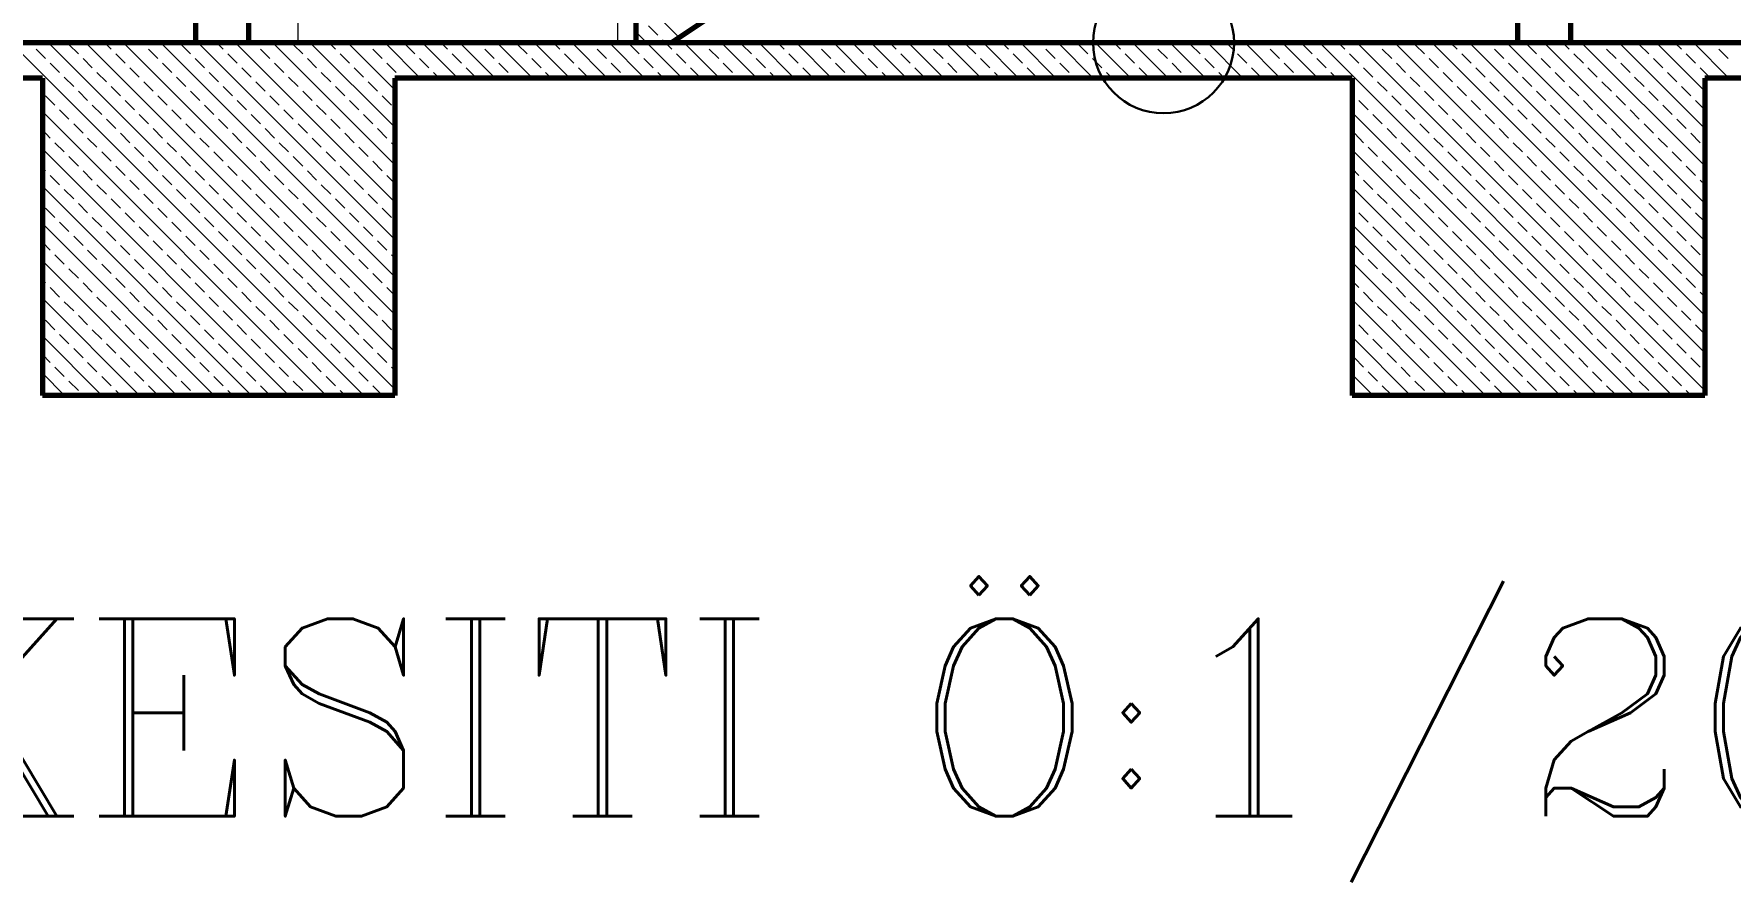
# Model space of a CAD drawing. Header units: millimetres. Extents: x 35860 to 71103, y -11298 to -8385.
# Drawn here: x 66600.8 to 66721, y -9755 to -9694.9 of the extents above; entities that cross this region are included whole.
import ezdxf
from ezdxf.enums import TextEntityAlignment as Align

# ---------------------------------------------------------------- set-up
doc = ezdxf.new("R2010")
doc.units = ezdxf.units.MM
doc.header["$MEASUREMENT"] = 0
doc.layers.get('0').update_dxf_attribs({"lineweight": 15})
for name, color, linetype, lineweight in [('02', 2, 'Continuous', 20), ('03_Yazı', 1, 'Continuous', 30), ('07', 3, 'Continuous', 70)]:
    doc.layers.add(name, color=color, linetype=linetype, lineweight=lineweight)
doc.styles.add('C', font='')
doc.styles.add('ROMANC', font='romanc', dxfattribs={"height": 0.11})
doc.styles.get('C').set_extended_font_data('Courier New Tur')

# ---------------------------------------------------------------- blocks, each defined once
blk = doc.blocks.new('DET_NO')
at = {"layer": '03_Yazı'}
blk.add_circle((0, 0), 20, dxfattribs=at)
at = {"layer": '03_Yazı', "style": 'C'}
blk.add_attdef('DET-1', text='', height=12.5, dxfattribs=at).set_placement((-30, 0), align=Align.MIDDLE_RIGHT)

msp = doc.modelspace()

# ---------------------------------------------------------------- linework, layer by layer
for p, q in [((66646.51, -9695.11), (66643.47, -9692.07)), ((66644.22, -9695.48), (66643.47, -9694.72)), ((66645.01, -9694.93), (66644.35, -9694.27)), ((66624.15, -9720.48), (66599.15, -9695.48)), ((66601.59, -9696.59), (66600.92, -9695.93)), ((66626.36, -9720.03), (66601.8, -9695.48)), ((66603.91, -9696.26), (66603.24, -9695.6)), ((66626.36, -9717.38), (66604.45, -9695.48)), ((66606.23, -9695.93), (66605.78, -9695.48)), ((66607.22, -9696.92), (66606.56, -9696.26)), ((66626.36, -9714.73), (66607.1, -9695.48)), ((66608.55, -9695.6), (66608.43, -9695.48)), ((66609.54, -9696.59), (66608.88, -9695.93)), ((66626.36, -9712.08), (66609.75, -9695.48)), ((66611.86, -9696.26), (66611.2, -9695.6)), ((66626.36, -9709.43), (66612.4, -9695.48)), ((66614.18, -9695.93), (66613.73, -9695.48)), ((66615.18, -9696.92), (66614.51, -9696.26)), ((66626.36, -9706.78), (66615.06, -9695.48)), ((66616.5, -9695.6), (66616.38, -9695.48)), ((66617.5, -9696.59), (66616.83, -9695.93)), ((66626.36, -9704.12), (66617.71, -9695.48)), ((66619.82, -9696.26), (66619.15, -9695.6)), ((66626.36, -9701.47), (66620.36, -9695.48)), ((66622.14, -9695.93), (66621.69, -9695.48)), ((66623.13, -9696.92), (66622.47, -9696.26)), ((66626.36, -9698.82), (66623.01, -9695.48)), ((66624.46, -9695.6), (66624.34, -9695.48)), ((66625.45, -9696.59), (66624.79, -9695.93)), ((66628.16, -9697.98), (66625.66, -9695.48)), ((66627.77, -9696.26), (66627.11, -9695.6)), ((66630.81, -9697.98), (66628.31, -9695.48)), ((66630.09, -9695.93), (66629.64, -9695.48)), ((66631.09, -9696.92), (66630.42, -9696.26)), ((66633.47, -9697.98), (66630.97, -9695.48)), ((66632.41, -9695.6), (66632.29, -9695.48)), ((66633.41, -9696.59), (66632.74, -9695.93)), ((66636.12, -9697.98), (66633.62, -9695.48)), ((66635.73, -9696.26), (66635.06, -9695.6)), ((66638.77, -9697.98), (66636.27, -9695.48)), ((66638.05, -9695.93), (66637.6, -9695.48)), ((66639.04, -9696.92), (66638.38, -9696.26)), ((66641.42, -9697.98), (66638.92, -9695.48)), ((66640.37, -9695.6), (66640.25, -9695.48)), ((66641.36, -9696.59), (66640.7, -9695.93)), ((66644.07, -9697.98), (66641.57, -9695.48)), ((66643.68, -9696.26), (66643.02, -9695.6)), ((66646.72, -9697.98), (66644.22, -9695.48)), ((66645.55, -9695.48), (66645.34, -9695.27)), ((66646, -9695.93), (66645.55, -9695.48)), ((66647, -9696.92), (66646.33, -9696.26)), ((66649.38, -9697.98), (66646.88, -9695.48)), ((66648.32, -9695.6), (66648.2, -9695.48)), ((66649.32, -9696.59), (66648.65, -9695.93)), ((66652.03, -9697.98), (66649.53, -9695.48)), ((66651.64, -9696.26), (66650.97, -9695.6)), ((66654.68, -9697.98), (66652.18, -9695.48)), ((66653.96, -9695.93), (66653.51, -9695.48)), ((66654.95, -9696.92), (66654.29, -9696.26)), ((66657.33, -9697.98), (66654.83, -9695.48)), ((66656.28, -9695.6), (66656.16, -9695.48)), ((66657.27, -9696.59), (66656.61, -9695.93)), ((66659.98, -9697.98), (66657.48, -9695.48)), ((66659.59, -9696.26), (66658.93, -9695.6)), ((66662.63, -9697.98), (66660.13, -9695.48)), ((66661.91, -9695.93), (66661.46, -9695.48)), ((66662.91, -9696.92), (66662.24, -9696.26)), ((66665.29, -9697.98), (66662.79, -9695.48)), ((66664.23, -9695.6), (66664.11, -9695.48)), ((66665.23, -9696.59), (66664.56, -9695.93)), ((66667.94, -9697.98), (66665.44, -9695.48)), ((66667.55, -9696.26), (66666.88, -9695.6)), ((66670.59, -9697.98), (66668.09, -9695.48)), ((66669.87, -9695.93), (66669.42, -9695.48)), ((66670.86, -9696.92), (66670.2, -9696.26)), ((66673.24, -9697.98), (66670.74, -9695.48)), ((66672.19, -9695.6), (66672.07, -9695.48)), ((66673.18, -9696.59), (66672.52, -9695.93)), ((66675.89, -9697.98), (66673.39, -9695.48)), ((66675.5, -9696.26), (66674.84, -9695.6)), ((66678.54, -9697.98), (66676.04, -9695.48)), ((66677.82, -9695.93), (66677.37, -9695.48)), ((66678.82, -9696.92), (66678.15, -9696.26)), ((66681.2, -9697.98), (66678.7, -9695.48)), ((66680.14, -9695.6), (66680.02, -9695.48)), ((66681.14, -9696.59), (66680.47, -9695.93)), ((66683.85, -9697.98), (66681.35, -9695.48)), ((66683.46, -9696.26), (66682.79, -9695.6)), ((66686.5, -9697.98), (66684, -9695.48)), ((66685.78, -9695.93), (66685.33, -9695.48)), ((66686.77, -9696.92), (66686.11, -9696.26)), ((66689.15, -9697.98), (66686.65, -9695.48)), ((66688.1, -9695.6), (66687.98, -9695.48)), ((66689.09, -9696.59), (66688.43, -9695.93)), ((66691.8, -9697.98), (66689.3, -9695.48)), ((66691.41, -9696.26), (66690.75, -9695.6)), ((66716.95, -9720.48), (66691.95, -9695.48)), ((66693.73, -9695.93), (66693.28, -9695.48)), ((66694.73, -9696.92), (66694.06, -9696.26)), ((66719.25, -9720.12), (66694.61, -9695.48)), ((66696.05, -9695.6), (66695.93, -9695.48)), ((66697.05, -9696.59), (66696.38, -9695.93)), ((66719.25, -9717.46), (66697.26, -9695.48)), ((66699.37, -9696.26), (66698.7, -9695.6)), ((66719.25, -9714.81), (66699.91, -9695.48)), ((66701.69, -9695.93), (66701.23, -9695.48)), ((66702.68, -9696.92), (66702.02, -9696.26)), ((66719.25, -9712.16), (66702.56, -9695.48)), ((66704.01, -9695.6), (66703.89, -9695.48)), ((66705, -9696.59), (66704.34, -9695.93)), ((66719.25, -9709.51), (66705.21, -9695.48)), ((66707.32, -9696.26), (66706.66, -9695.6)), ((66719.25, -9706.86), (66707.86, -9695.48)), ((66709.64, -9695.93), (66709.19, -9695.48)), ((66710.64, -9696.92), (66709.97, -9696.26)), ((66719.25, -9704.21), (66710.52, -9695.48)), ((66711.96, -9695.6), (66711.84, -9695.48)), ((66712.96, -9696.59), (66712.29, -9695.93)), ((66719.25, -9701.55), (66713.17, -9695.48)), ((66715.28, -9696.26), (66714.61, -9695.6)), ((66719.25, -9698.9), (66715.82, -9695.48)), ((66717.6, -9695.93), (66717.14, -9695.48)), ((66718.59, -9696.92), (66717.93, -9696.26)), ((66720.97, -9697.98), (66718.47, -9695.48)), ((66719.92, -9695.6), (66719.8, -9695.48)), ((66720.91, -9696.59), (66720.25, -9695.93)), ((66602.58, -9697.59), (66601.92, -9696.92)), ((66604.9, -9697.25), (66604.24, -9696.59)), ((66608.22, -9697.92), (66607.55, -9697.25)), ((66610.54, -9697.59), (66609.87, -9696.92)), ((66612.86, -9697.25), (66612.19, -9696.59)), ((66616.17, -9697.92), (66615.51, -9697.25)), ((66618.49, -9697.59), (66617.83, -9696.92)), ((66620.81, -9697.25), (66620.15, -9696.59)), ((66624.13, -9697.92), (66623.46, -9697.25)), ((66626.45, -9697.59), (66625.78, -9696.92)), ((66628.77, -9697.25), (66628.1, -9696.59)), ((66632.08, -9697.92), (66631.42, -9697.25)), ((66634.4, -9697.59), (66633.74, -9696.92)), ((66636.72, -9697.25), (66636.06, -9696.59)), ((66640.04, -9697.92), (66639.37, -9697.25)), ((66642.36, -9697.59), (66641.69, -9696.92)), ((66644.68, -9697.25), (66644.01, -9696.59)), ((66647.99, -9697.92), (66647.33, -9697.25)), ((66650.31, -9697.59), (66649.65, -9696.92)), ((66652.63, -9697.25), (66651.97, -9696.59)), ((66655.95, -9697.92), (66655.28, -9697.25)), ((66658.27, -9697.59), (66657.6, -9696.92)), ((66660.59, -9697.25), (66659.92, -9696.59)), ((66663.9, -9697.92), (66663.24, -9697.25)), ((66666.22, -9697.59), (66665.56, -9696.92)), ((66668.54, -9697.25), (66667.88, -9696.59)), ((66671.86, -9697.92), (66671.19, -9697.25)), ((66674.18, -9697.59), (66673.51, -9696.92)), ((66676.5, -9697.25), (66675.83, -9696.59)), ((66679.81, -9697.92), (66679.15, -9697.25)), ((66682.13, -9697.59), (66681.47, -9696.92)), ((66684.45, -9697.25), (66683.79, -9696.59)), ((66687.77, -9697.92), (66687.1, -9697.25)), ((66690.09, -9697.59), (66689.42, -9696.92)), ((66692.41, -9697.25), (66691.74, -9696.59)), ((66695.72, -9697.92), (66695.06, -9697.25)), ((66698.04, -9697.59), (66697.38, -9696.92)), ((66700.36, -9697.25), (66699.7, -9696.59)), ((66703.68, -9697.92), (66703.01, -9697.25)), ((66706, -9697.59), (66705.33, -9696.92)), ((66708.32, -9697.25), (66707.65, -9696.59)), ((66711.63, -9697.92), (66710.97, -9697.25)), ((66713.95, -9697.59), (66713.29, -9696.92)), ((66716.27, -9697.25), (66715.61, -9696.59)), ((66719.59, -9697.92), (66718.92, -9697.25)), ((66603.58, -9698.58), (66602.91, -9697.92)), ((66605.9, -9698.25), (66605.23, -9697.59)), ((66606.89, -9699.24), (66606.23, -9698.58)), ((66609.21, -9698.91), (66608.55, -9698.25)), ((66611.53, -9698.58), (66610.87, -9697.92)), ((66613.85, -9698.25), (66613.19, -9697.59)), ((66614.85, -9699.24), (66614.18, -9698.58)), ((66617.17, -9698.91), (66616.5, -9698.25)), ((66619.49, -9698.58), (66618.82, -9697.92)), ((66621.81, -9698.25), (66621.14, -9697.59)), ((66622.8, -9699.24), (66622.14, -9698.58)), ((66625.12, -9698.91), (66624.46, -9698.25)), ((66626.84, -9697.98), (66626.78, -9697.92)), ((66629.49, -9697.98), (66629.1, -9697.59)), ((66634.79, -9697.98), (66634.73, -9697.92)), ((66637.44, -9697.98), (66637.05, -9697.59)), ((66642.75, -9697.98), (66642.69, -9697.92)), ((66645.4, -9697.98), (66645.01, -9697.59)), ((66650.7, -9697.98), (66650.64, -9697.92)), ((66653.35, -9697.98), (66652.96, -9697.59)), ((66658.66, -9697.98), (66658.6, -9697.92)), ((66661.31, -9697.98), (66660.92, -9697.59)), ((66666.61, -9697.98), (66666.55, -9697.92)), ((66669.26, -9697.98), (66668.87, -9697.59)), ((66674.57, -9697.98), (66674.51, -9697.92)), ((66677.22, -9697.98), (66676.83, -9697.59)), ((66682.52, -9697.98), (66682.46, -9697.92)), ((66685.17, -9697.98), (66684.78, -9697.59)), ((66690.48, -9697.98), (66690.42, -9697.92)), ((66693.13, -9697.98), (66692.74, -9697.59)), ((66696.72, -9698.91), (66696.05, -9698.25)), ((66699.04, -9698.58), (66698.37, -9697.92)), ((66701.36, -9698.25), (66700.69, -9697.59)), ((66702.35, -9699.24), (66701.69, -9698.58)), ((66704.67, -9698.91), (66704.01, -9698.25)), ((66706.99, -9698.58), (66706.33, -9697.92)), ((66709.31, -9698.25), (66708.65, -9697.59)), ((66710.31, -9699.24), (66709.64, -9698.58)), ((66712.63, -9698.91), (66711.96, -9698.25)), ((66714.95, -9698.58), (66714.28, -9697.92)), ((66717.27, -9698.25), (66716.6, -9697.59)), ((66718.26, -9699.24), (66717.6, -9698.58)), ((66602.25, -9699.91), (66601.59, -9699.24)), ((66604.57, -9699.57), (66603.91, -9698.91)), ((66605.57, -9700.57), (66604.9, -9699.91)), ((66607.89, -9700.24), (66607.22, -9699.57)), ((66610.21, -9699.91), (66609.54, -9699.24)), ((66612.53, -9699.57), (66611.86, -9698.91)), ((66613.52, -9700.57), (66612.86, -9699.91)), ((66615.84, -9700.24), (66615.18, -9699.57)), ((66618.16, -9699.91), (66617.5, -9699.24)), ((66620.48, -9699.57), (66619.82, -9698.91)), ((66621.48, -9700.57), (66620.81, -9699.91)), ((66623.8, -9700.24), (66623.13, -9699.57)), ((66626.12, -9699.91), (66625.45, -9699.24)), ((66694.4, -9699.24), (66694.25, -9699.09)), ((66695.39, -9700.24), (66694.73, -9699.57)), ((66697.71, -9699.91), (66697.05, -9699.24)), ((66700.03, -9699.57), (66699.37, -9698.91)), ((66701.02, -9700.57), (66700.36, -9699.91)), ((66703.34, -9700.24), (66702.68, -9699.57)), ((66705.66, -9699.91), (66705, -9699.24)), ((66707.99, -9699.57), (66707.32, -9698.91)), ((66708.98, -9700.57), (66708.32, -9699.91)), ((66711.3, -9700.24), (66710.64, -9699.57)), ((66713.62, -9699.91), (66712.96, -9699.24)), ((66715.94, -9699.57), (66715.28, -9698.91)), ((66716.93, -9700.57), (66716.27, -9699.91)), ((66719.25, -9700.23), (66718.59, -9699.57)), ((66621.49, -9720.48), (66601.36, -9700.34)), ((66603.24, -9700.9), (66602.58, -9700.24)), ((66606.56, -9701.56), (66605.9, -9700.9)), ((66608.88, -9701.23), (66608.22, -9700.57)), ((66611.2, -9700.9), (66610.54, -9700.24)), ((66614.51, -9701.56), (66613.85, -9700.9)), ((66616.83, -9701.23), (66616.17, -9700.57)), ((66619.15, -9700.9), (66618.49, -9700.24)), ((66622.47, -9701.56), (66621.81, -9700.9)), ((66624.79, -9701.23), (66624.13, -9700.57)), ((66714.3, -9720.48), (66694.25, -9700.42)), ((66696.38, -9701.23), (66695.72, -9700.57)), ((66698.7, -9700.9), (66698.04, -9700.24)), ((66702.02, -9701.56), (66701.36, -9700.9)), ((66704.34, -9701.23), (66703.68, -9700.57)), ((66706.66, -9700.9), (66706, -9700.24)), ((66709.97, -9701.56), (66709.31, -9700.9)), ((66712.29, -9701.23), (66711.63, -9700.57)), ((66714.61, -9700.9), (66713.95, -9700.24)), ((66717.93, -9701.56), (66717.27, -9700.9)), ((66601.92, -9702.23), (66601.36, -9701.66)), ((66604.24, -9701.89), (66603.58, -9701.23)), ((66605.23, -9702.89), (66604.57, -9702.23)), ((66607.55, -9702.56), (66606.89, -9701.89)), ((66609.87, -9702.23), (66609.21, -9701.56)), ((66612.19, -9701.89), (66611.53, -9701.23)), ((66613.19, -9702.89), (66612.53, -9702.23)), ((66615.51, -9702.56), (66614.85, -9701.89)), ((66617.83, -9702.23), (66617.17, -9701.56)), ((66620.15, -9701.89), (66619.49, -9701.23)), ((66621.14, -9702.89), (66620.48, -9702.23)), ((66623.46, -9702.56), (66622.8, -9701.89)), ((66625.78, -9702.23), (66625.12, -9701.56)), ((66695.06, -9702.56), (66694.4, -9701.89)), ((66697.38, -9702.23), (66696.72, -9701.56)), ((66699.7, -9701.89), (66699.04, -9701.23)), ((66700.69, -9702.89), (66700.03, -9702.23)), ((66703.01, -9702.56), (66702.35, -9701.89)), ((66705.33, -9702.23), (66704.67, -9701.56)), ((66707.65, -9701.89), (66706.99, -9701.23)), ((66708.65, -9702.89), (66707.99, -9702.23)), ((66710.97, -9702.56), (66710.31, -9701.89)), ((66713.29, -9702.23), (66712.63, -9701.56)), ((66715.61, -9701.89), (66714.95, -9701.23)), ((66716.6, -9702.89), (66715.94, -9702.23)), ((66718.92, -9702.56), (66718.26, -9701.89)), ((66618.84, -9720.48), (66601.36, -9702.99)), ((66602.91, -9703.22), (66602.25, -9702.56)), ((66603.91, -9704.22), (66603.24, -9703.55)), ((66606.23, -9703.88), (66605.57, -9703.22)), ((66608.55, -9703.55), (66607.89, -9702.89)), ((66610.87, -9703.22), (66610.21, -9702.56)), ((66611.86, -9704.22), (66611.2, -9703.55)), ((66614.18, -9703.88), (66613.52, -9703.22)), ((66616.5, -9703.55), (66615.84, -9702.89)), ((66618.82, -9703.22), (66618.16, -9702.56)), ((66619.82, -9704.22), (66619.15, -9703.55)), ((66622.14, -9703.88), (66621.48, -9703.22)), ((66624.46, -9703.55), (66623.8, -9702.89)), ((66626.36, -9702.8), (66626.12, -9702.56)), ((66711.65, -9720.48), (66694.25, -9703.07)), ((66696.05, -9703.55), (66695.39, -9702.89)), ((66698.37, -9703.22), (66697.71, -9702.56)), ((66699.37, -9704.22), (66698.7, -9703.55)), ((66701.69, -9703.88), (66701.02, -9703.22)), ((66704.01, -9703.55), (66703.34, -9702.89)), ((66706.33, -9703.22), (66705.66, -9702.56)), ((66707.32, -9704.22), (66706.66, -9703.55)), ((66709.64, -9703.88), (66708.98, -9703.22)), ((66711.96, -9703.55), (66711.3, -9702.89)), ((66714.28, -9703.22), (66713.62, -9702.56)), ((66715.28, -9704.22), (66714.61, -9703.55)), ((66717.6, -9703.88), (66716.93, -9703.22)), ((66601.59, -9704.55), (66601.36, -9704.31)), ((66604.9, -9705.21), (66604.24, -9704.55)), ((66607.22, -9704.88), (66606.56, -9704.22)), ((66609.54, -9704.55), (66608.88, -9703.88)), ((66612.86, -9705.21), (66612.19, -9704.55)), ((66615.18, -9704.88), (66614.51, -9704.22)), ((66617.5, -9704.55), (66616.83, -9703.88)), ((66620.81, -9705.21), (66620.15, -9704.55)), ((66623.13, -9704.88), (66622.47, -9704.22)), ((66625.45, -9704.55), (66624.79, -9703.88)), ((66694.73, -9704.88), (66694.25, -9704.4)), ((66697.05, -9704.55), (66696.38, -9703.88)), ((66700.36, -9705.21), (66699.7, -9704.55)), ((66702.68, -9704.88), (66702.02, -9704.22)), ((66705, -9704.55), (66704.34, -9703.88)), ((66708.32, -9705.21), (66707.65, -9704.55)), ((66710.64, -9704.88), (66709.97, -9704.22)), ((66712.96, -9704.55), (66712.29, -9703.88)), ((66716.27, -9705.21), (66715.61, -9704.55)), ((66718.59, -9704.88), (66717.93, -9704.22)), ((66616.19, -9720.48), (66601.36, -9705.64)), ((66602.58, -9705.54), (66601.92, -9704.88)), ((66603.58, -9706.54), (66602.91, -9705.87)), ((66605.9, -9706.2), (66605.23, -9705.54)), ((66608.22, -9705.87), (66607.55, -9705.21)), ((66610.54, -9705.54), (66609.87, -9704.88)), ((66611.53, -9706.54), (66610.87, -9705.87)), ((66613.85, -9706.2), (66613.19, -9705.54)), ((66616.17, -9705.87), (66615.51, -9705.21)), ((66618.49, -9705.54), (66617.83, -9704.88)), ((66619.49, -9706.54), (66618.82, -9705.87)), ((66621.81, -9706.2), (66621.14, -9705.54)), ((66624.13, -9705.87), (66623.46, -9705.21)), ((66626.36, -9705.45), (66625.78, -9704.88)), ((66709, -9720.48), (66694.25, -9705.72)), ((66695.72, -9705.87), (66695.06, -9705.21)), ((66698.04, -9705.54), (66697.38, -9704.88)), ((66699.04, -9706.54), (66698.37, -9705.87)), ((66701.36, -9706.2), (66700.69, -9705.54)), ((66703.68, -9705.87), (66703.01, -9705.21)), ((66706, -9705.54), (66705.33, -9704.88)), ((66706.99, -9706.54), (66706.33, -9705.87)), ((66709.31, -9706.2), (66708.65, -9705.54)), ((66711.63, -9705.87), (66710.97, -9705.21)), ((66713.95, -9705.54), (66713.29, -9704.88)), ((66714.95, -9706.54), (66714.28, -9705.87)), ((66717.27, -9706.2), (66716.6, -9705.54)), ((66719.25, -9705.53), (66718.92, -9705.21)), ((66604.57, -9707.53), (66603.91, -9706.87)), ((66606.89, -9707.2), (66606.23, -9706.54)), ((66609.21, -9706.87), (66608.55, -9706.2)), ((66612.53, -9707.53), (66611.86, -9706.87)), ((66614.85, -9707.2), (66614.18, -9706.54)), ((66617.17, -9706.87), (66616.5, -9706.2)), ((66620.48, -9707.53), (66619.82, -9706.87)), ((66622.8, -9707.2), (66622.14, -9706.54)), ((66625.12, -9706.87), (66624.46, -9706.2)), ((66694.4, -9707.2), (66694.25, -9707.05)), ((66696.72, -9706.87), (66696.05, -9706.2)), ((66700.03, -9707.53), (66699.37, -9706.87)), ((66702.35, -9707.2), (66701.69, -9706.54)), ((66704.67, -9706.87), (66704.01, -9706.2)), ((66707.99, -9707.53), (66707.32, -9706.87)), ((66710.31, -9707.2), (66709.64, -9706.54)), ((66712.63, -9706.87), (66711.96, -9706.2)), ((66715.94, -9707.53), (66715.28, -9706.87)), ((66718.26, -9707.2), (66717.6, -9706.54)), ((66613.54, -9720.48), (66601.36, -9708.29)), ((66602.25, -9707.86), (66601.59, -9707.2)), ((66603.24, -9708.86), (66602.58, -9708.19)), ((66605.57, -9708.52), (66604.9, -9707.86)), ((66607.89, -9708.19), (66607.22, -9707.53)), ((66610.21, -9707.86), (66609.54, -9707.2)), ((66611.2, -9708.86), (66610.54, -9708.19)), ((66613.52, -9708.52), (66612.86, -9707.86)), ((66615.84, -9708.19), (66615.18, -9707.53)), ((66618.16, -9707.86), (66617.5, -9707.2)), ((66619.15, -9708.86), (66618.49, -9708.19)), ((66621.48, -9708.52), (66620.81, -9707.86)), ((66623.8, -9708.19), (66623.13, -9707.53)), ((66626.12, -9707.86), (66625.45, -9707.2)), ((66706.35, -9720.48), (66694.25, -9708.37)), ((66695.39, -9708.19), (66694.73, -9707.53)), ((66697.71, -9707.86), (66697.05, -9707.2)), ((66698.7, -9708.86), (66698.04, -9708.19)), ((66701.02, -9708.52), (66700.36, -9707.86)), ((66703.34, -9708.19), (66702.68, -9707.53)), ((66705.66, -9707.86), (66705, -9707.2)), ((66706.66, -9708.86), (66706, -9708.19)), ((66708.98, -9708.52), (66708.32, -9707.86)), ((66711.3, -9708.19), (66710.64, -9707.53)), ((66713.62, -9707.86), (66712.96, -9707.2)), ((66714.61, -9708.86), (66713.95, -9708.19)), ((66716.93, -9708.52), (66716.27, -9707.86)), ((66719.25, -9708.18), (66718.59, -9707.53)), ((66604.24, -9709.85), (66603.58, -9709.19)), ((66606.56, -9709.52), (66605.9, -9708.86)), ((66608.88, -9709.19), (66608.22, -9708.52)), ((66609.87, -9710.18), (66609.21, -9709.52)), ((66612.19, -9709.85), (66611.53, -9709.19)), ((66614.51, -9709.52), (66613.85, -9708.86)), ((66616.83, -9709.19), (66616.17, -9708.52)), ((66617.83, -9710.18), (66617.17, -9709.52)), ((66620.15, -9709.85), (66619.49, -9709.19)), ((66622.47, -9709.52), (66621.81, -9708.86)), ((66624.79, -9709.19), (66624.13, -9708.52)), ((66625.78, -9710.18), (66625.12, -9709.52)), ((66696.38, -9709.19), (66695.72, -9708.52)), ((66697.38, -9710.18), (66696.72, -9709.52)), ((66699.7, -9709.85), (66699.04, -9709.19)), ((66702.02, -9709.52), (66701.36, -9708.86)), ((66704.34, -9709.19), (66703.68, -9708.52)), ((66705.33, -9710.18), (66704.67, -9709.52)), ((66707.65, -9709.85), (66706.99, -9709.19)), ((66709.97, -9709.52), (66709.31, -9708.86)), ((66712.29, -9709.19), (66711.63, -9708.52)), ((66713.29, -9710.18), (66712.63, -9709.52)), ((66715.61, -9709.85), (66714.95, -9709.19)), ((66717.93, -9709.52), (66717.27, -9708.86)), ((66601.92, -9710.18), (66601.36, -9709.62)), ((66602.91, -9711.18), (66602.25, -9710.51)), ((66605.23, -9710.84), (66604.57, -9710.18)), ((66607.55, -9710.51), (66606.89, -9709.85)), ((66610.87, -9711.18), (66610.21, -9710.51)), ((66613.19, -9710.84), (66612.53, -9710.18)), ((66615.51, -9710.51), (66614.85, -9709.85)), ((66618.82, -9711.18), (66618.16, -9710.51)), ((66621.14, -9710.84), (66620.48, -9710.18)), ((66623.46, -9710.51), (66622.8, -9709.85)), ((66626.36, -9710.75), (66626.12, -9710.51)), ((66695.06, -9710.51), (66694.4, -9709.85)), ((66698.37, -9711.18), (66697.71, -9710.51)), ((66700.69, -9710.84), (66700.03, -9710.18)), ((66703.01, -9710.51), (66702.35, -9709.85)), ((66706.33, -9711.18), (66705.66, -9710.51)), ((66708.65, -9710.84), (66707.99, -9710.18)), ((66710.97, -9710.51), (66710.31, -9709.85)), ((66714.28, -9711.18), (66713.62, -9710.51)), ((66716.6, -9710.84), (66715.94, -9710.18)), ((66718.92, -9710.51), (66718.26, -9709.85)), ((66610.89, -9720.48), (66601.36, -9710.94)), ((66603.91, -9712.17), (66603.24, -9711.51)), ((66606.23, -9711.84), (66605.57, -9711.18)), ((66608.55, -9711.51), (66607.89, -9710.84)), ((66609.54, -9712.5), (66608.88, -9711.84)), ((66611.86, -9712.17), (66611.2, -9711.51)), ((66614.18, -9711.84), (66613.52, -9711.18)), ((66616.5, -9711.51), (66615.84, -9710.84)), ((66617.5, -9712.5), (66616.83, -9711.84)), ((66619.82, -9712.17), (66619.15, -9711.51)), ((66622.14, -9711.84), (66621.48, -9711.18)), ((66624.46, -9711.51), (66623.8, -9710.84)), ((66625.45, -9712.5), (66624.79, -9711.84)), ((66703.7, -9720.48), (66694.25, -9711.03)), ((66696.05, -9711.51), (66695.39, -9710.84)), ((66697.05, -9712.5), (66696.38, -9711.84)), ((66699.37, -9712.17), (66698.7, -9711.51)), ((66701.69, -9711.84), (66701.02, -9711.18)), ((66704.01, -9711.51), (66703.34, -9710.84)), ((66705, -9712.5), (66704.34, -9711.84)), ((66707.32, -9712.17), (66706.66, -9711.51)), ((66709.64, -9711.84), (66708.98, -9711.18)), ((66711.96, -9711.51), (66711.3, -9710.84)), ((66712.96, -9712.5), (66712.29, -9711.84)), ((66715.28, -9712.17), (66714.61, -9711.51)), ((66717.6, -9711.84), (66716.93, -9711.18)), ((66601.59, -9712.5), (66601.36, -9712.27)), ((66602.58, -9713.5), (66601.92, -9712.83)), ((66604.9, -9713.16), (66604.24, -9712.5)), ((66607.22, -9712.83), (66606.56, -9712.17)), ((66608.22, -9713.83), (66607.55, -9713.16)), ((66610.54, -9713.5), (66609.87, -9712.83)), ((66612.86, -9713.16), (66612.19, -9712.5)), ((66615.18, -9712.83), (66614.51, -9712.17)), ((66616.17, -9713.83), (66615.51, -9713.16)), ((66618.49, -9713.5), (66617.83, -9712.83)), ((66620.81, -9713.16), (66620.15, -9712.5)), ((66623.13, -9712.83), (66622.47, -9712.17)), ((66624.13, -9713.83), (66623.46, -9713.16)), ((66626.36, -9713.4), (66625.78, -9712.83)), ((66694.73, -9712.83), (66694.25, -9712.35)), ((66695.72, -9713.83), (66695.06, -9713.16)), ((66698.04, -9713.5), (66697.38, -9712.83)), ((66700.36, -9713.16), (66699.7, -9712.5)), ((66702.68, -9712.83), (66702.02, -9712.17)), ((66703.68, -9713.83), (66703.01, -9713.16)), ((66706, -9713.5), (66705.33, -9712.83)), ((66708.32, -9713.16), (66707.65, -9712.5)), ((66710.64, -9712.83), (66709.97, -9712.17)), ((66711.63, -9713.83), (66710.97, -9713.16)), ((66713.95, -9713.5), (66713.29, -9712.83)), ((66716.27, -9713.16), (66715.61, -9712.5)), ((66718.59, -9712.83), (66717.93, -9712.17)), ((66719.25, -9713.49), (66718.92, -9713.16)), ((66608.24, -9720.48), (66601.36, -9713.59)), ((66603.58, -9714.49), (66602.91, -9713.83)), ((66605.9, -9714.16), (66605.23, -9713.5)), ((66609.21, -9714.82), (66608.55, -9714.16)), ((66611.53, -9714.49), (66610.87, -9713.83)), ((66613.85, -9714.16), (66613.19, -9713.5)), ((66617.17, -9714.82), (66616.5, -9714.16)), ((66619.49, -9714.49), (66618.82, -9713.83)), ((66621.81, -9714.16), (66621.14, -9713.5)), ((66625.12, -9714.82), (66624.46, -9714.16)), ((66701.04, -9720.48), (66694.25, -9713.68)), ((66696.72, -9714.82), (66696.05, -9714.16)), ((66699.04, -9714.49), (66698.37, -9713.83)), ((66701.36, -9714.16), (66700.69, -9713.5)), ((66704.67, -9714.82), (66704.01, -9714.16)), ((66706.99, -9714.49), (66706.33, -9713.83)), ((66709.31, -9714.16), (66708.65, -9713.5)), ((66712.63, -9714.82), (66711.96, -9714.16)), ((66714.95, -9714.49), (66714.28, -9713.83)), ((66717.27, -9714.16), (66716.6, -9713.5)), ((66602.25, -9715.82), (66601.59, -9715.15)), ((66604.57, -9715.48), (66603.91, -9714.82)), ((66606.89, -9715.15), (66606.23, -9714.49)), ((66607.89, -9716.15), (66607.22, -9715.48)), ((66610.21, -9715.82), (66609.54, -9715.15)), ((66612.53, -9715.48), (66611.86, -9714.82)), ((66614.85, -9715.15), (66614.18, -9714.49)), ((66615.84, -9716.15), (66615.18, -9715.48)), ((66618.16, -9715.82), (66617.5, -9715.15)), ((66620.48, -9715.48), (66619.82, -9714.82)), ((66622.8, -9715.15), (66622.14, -9714.49)), ((66623.8, -9716.15), (66623.13, -9715.48)), ((66626.12, -9715.82), (66625.45, -9715.15)), ((66694.4, -9715.15), (66694.25, -9715)), ((66695.39, -9716.15), (66694.73, -9715.48)), ((66697.71, -9715.82), (66697.05, -9715.15)), ((66700.03, -9715.48), (66699.37, -9714.82)), ((66702.35, -9715.15), (66701.69, -9714.49)), ((66703.34, -9716.15), (66702.68, -9715.48)), ((66705.66, -9715.82), (66705, -9715.15)), ((66707.99, -9715.48), (66707.32, -9714.82)), ((66710.31, -9715.15), (66709.64, -9714.49)), ((66711.3, -9716.15), (66710.64, -9715.48)), ((66713.62, -9715.82), (66712.96, -9715.15)), ((66715.94, -9715.48), (66715.28, -9714.82)), ((66718.26, -9715.15), (66717.6, -9714.49)), ((66719.25, -9716.14), (66718.59, -9715.48)), ((66605.58, -9720.48), (66601.36, -9716.25)), ((66603.24, -9716.81), (66602.58, -9716.15)), ((66605.57, -9716.48), (66604.9, -9715.82)), ((66606.56, -9717.47), (66605.9, -9716.81)), ((66608.88, -9717.14), (66608.22, -9716.48)), ((66611.2, -9716.81), (66610.54, -9716.15)), ((66613.52, -9716.48), (66612.86, -9715.82)), ((66614.51, -9717.47), (66613.85, -9716.81)), ((66616.83, -9717.14), (66616.17, -9716.48)), ((66619.15, -9716.81), (66618.49, -9716.15)), ((66621.48, -9716.48), (66620.81, -9715.82)), ((66622.47, -9717.47), (66621.81, -9716.81)), ((66624.79, -9717.14), (66624.13, -9716.48)), ((66698.39, -9720.48), (66694.25, -9716.33)), ((66696.38, -9717.14), (66695.72, -9716.48)), ((66698.7, -9716.81), (66698.04, -9716.15)), ((66701.02, -9716.48), (66700.36, -9715.82)), ((66702.02, -9717.47), (66701.36, -9716.81)), ((66704.34, -9717.14), (66703.68, -9716.48)), ((66706.66, -9716.81), (66706, -9716.15)), ((66708.98, -9716.48), (66708.32, -9715.82)), ((66709.97, -9717.47), (66709.31, -9716.81)), ((66712.29, -9717.14), (66711.63, -9716.48)), ((66714.61, -9716.81), (66713.95, -9716.15)), ((66716.93, -9716.48), (66716.27, -9715.82)), ((66717.93, -9717.47), (66717.27, -9716.81)), ((66601.92, -9718.14), (66601.36, -9717.57)), ((66604.24, -9717.8), (66603.58, -9717.14)), ((66607.55, -9718.47), (66606.89, -9717.8)), ((66609.87, -9718.14), (66609.21, -9717.47)), ((66612.19, -9717.8), (66611.53, -9717.14)), ((66615.51, -9718.47), (66614.85, -9717.8)), ((66617.83, -9718.14), (66617.17, -9717.47)), ((66620.15, -9717.8), (66619.49, -9717.14)), ((66623.46, -9718.47), (66622.8, -9717.8)), ((66625.78, -9718.14), (66625.12, -9717.47)), ((66695.06, -9718.47), (66694.4, -9717.8)), ((66697.38, -9718.14), (66696.72, -9717.47)), ((66699.7, -9717.8), (66699.04, -9717.14)), ((66703.01, -9718.47), (66702.35, -9717.8)), ((66705.33, -9718.14), (66704.67, -9717.47)), ((66707.65, -9717.8), (66706.99, -9717.14)), ((66710.97, -9718.47), (66710.31, -9717.8)), ((66713.29, -9718.14), (66712.63, -9717.47)), ((66715.61, -9717.8), (66714.95, -9717.14)), ((66718.92, -9718.47), (66718.26, -9717.8)), ((66602.93, -9720.48), (66601.36, -9718.9)), ((66602.91, -9719.13), (66602.25, -9718.47)), ((66605.23, -9718.8), (66604.57, -9718.14)), ((66606.23, -9719.79), (66605.57, -9719.13)), ((66608.55, -9719.46), (66607.89, -9718.8)), ((66610.87, -9719.13), (66610.21, -9718.47)), ((66613.19, -9718.8), (66612.53, -9718.14)), ((66614.18, -9719.79), (66613.52, -9719.13)), ((66616.5, -9719.46), (66615.84, -9718.8)), ((66618.82, -9719.13), (66618.16, -9718.47)), ((66621.14, -9718.8), (66620.48, -9718.14)), ((66622.14, -9719.79), (66621.48, -9719.13)), ((66624.46, -9719.46), (66623.8, -9718.8)), ((66626.36, -9718.71), (66626.12, -9718.47)), ((66695.74, -9720.48), (66694.25, -9718.98)), ((66696.05, -9719.46), (66695.39, -9718.8)), ((66698.37, -9719.13), (66697.71, -9718.47)), ((66700.69, -9718.8), (66700.03, -9718.14)), ((66701.69, -9719.79), (66701.02, -9719.13)), ((66704.01, -9719.46), (66703.34, -9718.8)), ((66706.33, -9719.13), (66705.66, -9718.47)), ((66708.65, -9718.8), (66707.99, -9718.14)), ((66709.64, -9719.79), (66708.98, -9719.13)), ((66711.96, -9719.46), (66711.3, -9718.8)), ((66714.28, -9719.13), (66713.62, -9718.47)), ((66716.6, -9718.8), (66715.94, -9718.14)), ((66717.6, -9719.79), (66716.93, -9719.13)), ((66601.59, -9720.46), (66601.36, -9720.22)), ((66603.91, -9720.13), (66603.24, -9719.46)), ((66606.91, -9720.48), (66606.56, -9720.13)), ((66609.54, -9720.46), (66608.88, -9719.79)), ((66611.86, -9720.13), (66611.2, -9719.46)), ((66614.87, -9720.48), (66614.51, -9720.13)), ((66617.5, -9720.46), (66616.83, -9719.79)), ((66619.82, -9720.13), (66619.15, -9719.46)), ((66622.82, -9720.48), (66622.47, -9720.13)), ((66625.45, -9720.46), (66624.79, -9719.79)), ((66694.42, -9720.48), (66694.25, -9720.31)), ((66697.05, -9720.46), (66696.38, -9719.79)), ((66699.37, -9720.13), (66698.7, -9719.46)), ((66702.37, -9720.48), (66702.02, -9720.13)), ((66705, -9720.46), (66704.34, -9719.79)), ((66707.32, -9720.13), (66706.66, -9719.46)), ((66710.33, -9720.48), (66709.97, -9720.13)), ((66712.96, -9720.46), (66712.29, -9719.79)), ((66715.28, -9720.13), (66714.61, -9719.46)), ((66718.28, -9720.48), (66717.93, -9720.13)), ((66604.26, -9720.48), (66604.24, -9720.46)), ((66612.21, -9720.48), (66612.19, -9720.46)), ((66620.17, -9720.48), (66620.15, -9720.46)), ((66699.72, -9720.48), (66699.7, -9720.46)), ((66707.67, -9720.48), (66707.65, -9720.46)), ((66715.63, -9720.48), (66715.61, -9720.46))]:
    msp.add_line(p, q)
at = {"layer": '02'}
for p, q in [((66619.49, -9695.48), (66619.49, -9640.48)), ((66619.49, -9695.48), (66619.49, -9640.48)), ((66619.49, -9695.48), (66619.49, -9640.48)), ((66642.15, -9640.48), (66642.15, -9695.48)), ((66642.15, -9640.48), (66642.15, -9695.48)), ((66642.15, -9640.48), (66642.15, -9695.48))]:
    msp.add_line(p, q, dxfattribs=at)
at = {"layer": '07'}
for p, q in [((66612.22, -9642.98), (66612.22, -9695.48)), ((66615.97, -9642.98), (66615.97, -9695.48)), ((66705.97, -9667.98), (66705.97, -9695.48)), ((66709.72, -9667.98), (66709.72, -9695.48)), ((66684.87, -9669.54), (66645.97, -9695.48)), ((66643.47, -9695.48), (66643.47, -9691.41)), ((66758.47, -9695.48), (66533.47, -9695.48)), ((66601.36, -9697.98), (66558.47, -9697.98)), ((66601.36, -9697.98), (66601.36, -9720.48)), ((66626.36, -9697.98), (66626.36, -9720.48)), ((66694.25, -9697.98), (66626.36, -9697.98)), ((66694.25, -9697.98), (66694.25, -9720.48)), ((66719.25, -9697.98), (66719.25, -9720.48)), ((66733.47, -9697.98), (66719.25, -9697.98)), ((66626.36, -9720.48), (66601.36, -9720.48)), ((66719.25, -9720.48), (66694.25, -9720.48))]:
    msp.add_line(p, q, dxfattribs=at)

# ---------------------------------------------------------------- block references
at = {"layer": '03_Yazı'}
ref = msp.add_blockref('DET_NO', (66680.87, -9695.48), dxfattribs=dict(at, xscale=-0.25, yscale=0.25, zscale=0.25))
ref.add_attrib('DET-1', 'DET- 7', dxfattribs={"height": 3.125, "style": 'C'}).set_placement((66702.25, -9687.59), align=Align.MIDDLE_RIGHT)

# ---------------------------------------------------------------- texts
at = {"layer": '03_Yazı', "style": 'ROMANC'}
msp.add_text('A-A KESITI Ö:1/200', height=14, dxfattribs=at).set_placement((66541.78, -9750.3))

doc.saveas('drawing.dxf')
